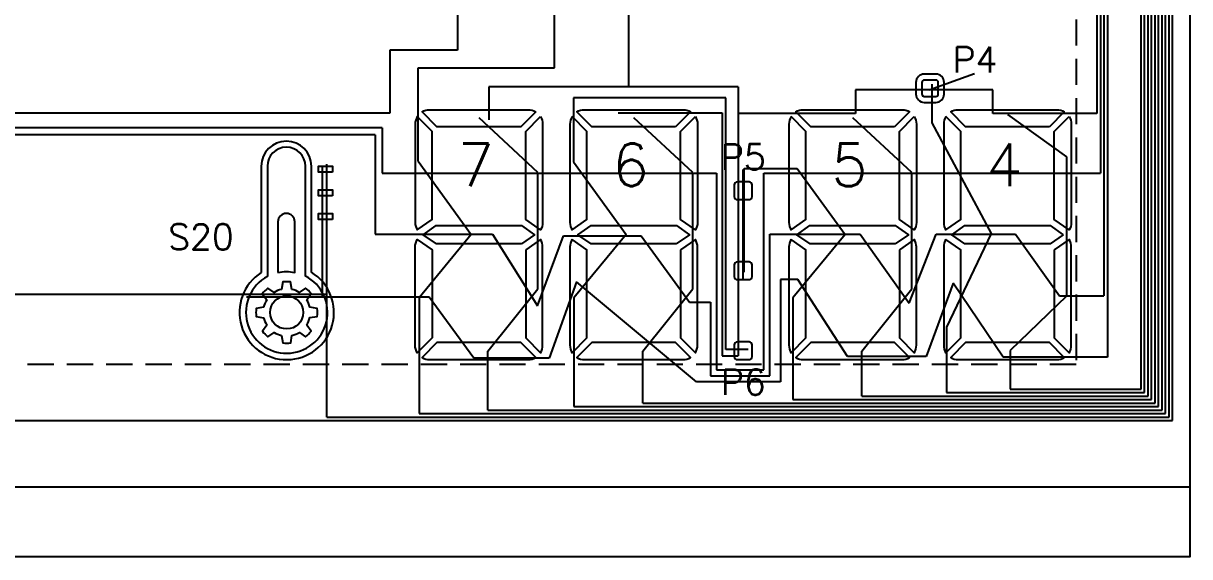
# Model space of a CAD drawing. Header units: millimetres. Extents: x 38 to 574, y 164 to 344.
# Drawn here: x 466.94 to 500.31, y 299.99 to 315.26 of the extents above; entities that cross this region are included whole.
import ezdxf

# ---------------------------------------------------------------- set-up
doc = ezdxf.new("R2010")
doc.units = ezdxf.units.MM
doc.header["$LTSCALE"] = 3
doc.linetypes.add('HIDDEN', pattern=[0.375, 0.25, -0.125])
doc.layers.get('0').update_dxf_attribs({"linetype": 'CONTINUOUS'})
for name, color, linetype in [('C', 1, 'CONTINUOUS'), ('DIM', 3, 'CONTINUOUS'), ('DWG', 7, 'CONTINUOUS'), ('S', 3, 'CONTINUOUS')]:
    doc.layers.add(name, color=color, linetype=linetype)
doc.styles.add('ROMANS', font='romans.shx')

msp = doc.modelspace()

# ---------------------------------------------------------------- linework, layer by layer
msp.add_line((423.809, 301.992), (500.309, 301.992))
msp.add_lwpolyline([(423.809, 299.992), (423.809, 344.492), (500.309, 344.492), (500.309, 299.992)], close=True)
at = {"layer": 'C', "color": 6}
for p, q in [((497.954, 338.143), (497.954, 305.704)), ((475.486, 311.165), (475.486, 307.415)), ((482.761, 307.859), (481.982, 305.67)), ((486.2, 304.998), (482.761, 307.859)), ((489.098, 307.928), (488.599, 307.928)), ((488.599, 307.928), (488.599, 304.998)), ((490.521, 305.725), (489.098, 307.928)), ((493.543, 307.816), (492.767, 305.725)), ((494.971, 305.704), (493.543, 307.816)), ((478.55, 307.415), (473.319, 307.415)), ((479.826, 305.67), (478.55, 307.415)), ((492.767, 305.725), (490.521, 305.725)), ((497.954, 305.704), (494.971, 305.704)), ((481.982, 305.67), (479.826, 305.67)), ((488.599, 304.998), (486.2, 304.998))]:
    msp.add_line(p, q, dxfattribs=at)
at = {"layer": 'C', "color": 4}
for p, q in [((497.854, 336.677), (497.854, 307.458)), ((477, 312.069), (463.633, 312.069)), ((477, 312.069), (477, 309.22)), ((477, 309.22), (480.363, 309.22)), ((480.363, 309.22), (481.649, 307.174)), ((481.649, 307.174), (482.391, 309.176)), ((482.391, 309.176), (484.616, 309.176)), ((484.616, 309.176), (485.995, 307.271)), ((488.298, 309.225), (490.885, 309.225)), ((488.298, 305.171), (488.298, 309.225)), ((490.885, 309.225), (492.286, 307.243)), ((492.286, 307.243), (493.056, 309.217)), ((493.056, 309.217), (495.322, 309.217)), ((495.322, 309.217), (496.58, 307.458)), ((496.58, 307.458), (497.854, 307.458)), ((485.995, 307.271), (486.6, 307.271)), ((486.6, 307.271), (486.6, 305.171)), ((486.6, 305.171), (488.298, 305.171))]:
    msp.add_line(p, q, dxfattribs=at)
at = {"layer": 'C'}
for p, q in [((497.754, 335.532), (497.754, 310.965)), ((477.2, 312.269), (454.74, 312.269)), ((477.2, 312.269), (477.2, 310.965)), ((477.2, 310.965), (486.766, 310.965)), ((486.766, 310.965), (486.766, 305.34)), ((488.129, 305.34), (488.129, 310.965)), ((488.129, 310.965), (497.754, 310.965)), ((486.766, 305.34), (488.129, 305.34))]:
    msp.add_line(p, q, dxfattribs=at)
at = {"layer": 'C', "color": 5}
for p, q in [((497.654, 334.29), (497.654, 312.672)), ((479.361, 317.332), (479.361, 314.49)), ((484.262, 313.435), (484.262, 317.332)), ((477.424, 314.49), (477.424, 312.683)), ((479.361, 314.49), (477.424, 314.49)), ((487.393, 313.435), (480.26, 313.435)), ((480.26, 313.435), (480.26, 312.489)), ((487.393, 313.435), (487.393, 305.735)), ((494.681, 313.356), (490.744, 313.356)), ((490.744, 313.356), (490.744, 312.677)), ((494.681, 312.672), (494.681, 313.356)), ((477.424, 312.683), (449.129, 312.683)), ((483.956, 312.697), (486.934, 312.697)), ((486.934, 312.697), (486.934, 305.735)), ((490.744, 312.677), (487.393, 312.677)), ((497.654, 312.672), (494.681, 312.672)), ((486.934, 305.735), (487.393, 305.735))]:
    msp.add_line(p, q, dxfattribs=at)
at = {"layer": 'DIM'}
for p, q in [((492.855, 313.349), (494.149, 313.816)), ((487.534, 307.921), (487.534, 311.069))]:
    msp.add_line(p, q, dxfattribs=at)
at = {"layer": 'DIM', "color": 4, "linetype": 'HIDDEN'}
msp.add_lwpolyline([(497.059, 305.492), (427.059, 305.492), (427.059, 338.992), (497.059, 338.992)], close=True, dxfattribs=at)
at = {"layer": 'DWG'}
for points in [[(493.284, 313.564, 0.414214), (493.048, 313.801), (492.714, 313.801, 0.414214), (492.478, 313.564), (492.478, 313.231, 0.414214), (492.714, 312.994), (493.048, 312.994, 0.414214), (493.284, 313.231)], [(492.648, 313.564), (492.648, 313.231, 0.414214), (492.714, 313.164), (493.048, 313.164, 0.414214), (493.114, 313.231), (493.114, 313.564, 0.414214), (493.048, 313.631), (492.714, 313.631, 0.414214)], [(481.597, 312.723), (481.172, 312.295), (478.772, 312.295), (478.347, 312.723, -0.136063), (478.558, 312.782), (481.386, 312.782, -0.136063)], [(485.601, 312.295), (483.202, 312.295), (482.776, 312.723, -0.136063), (482.988, 312.782), (485.815, 312.782, -0.136063), (486.027, 312.723)], [(491.866, 312.295), (489.466, 312.295), (489.041, 312.723, -0.136063), (489.252, 312.782), (492.08, 312.782, -0.136063), (492.291, 312.723)], [(496.296, 312.295), (493.896, 312.295), (493.471, 312.723, -0.136063), (493.682, 312.782), (496.51, 312.782, -0.136063), (496.721, 312.723)], [(478.148, 312.371), (478.148, 309.558, 0.139094), (478.209, 309.342), (478.634, 309.641), (478.634, 312.159), (478.209, 312.587, 0.139094)], [(481.735, 312.587, -0.139094), (481.796, 312.371), (481.796, 309.558, -0.139094), (481.735, 309.342), (481.31, 309.641), (481.31, 312.159)], [(482.639, 312.587, 0.139094), (482.577, 312.371), (482.577, 309.558, 0.139094), (482.639, 309.342), (483.064, 309.641), (483.064, 312.159)], [(486.165, 312.587, -0.139094), (486.226, 312.371), (486.226, 309.558, -0.139094), (486.165, 309.342), (485.739, 309.641), (485.739, 312.159)], [(488.903, 312.587, 0.139094), (488.842, 312.371), (488.842, 309.558, 0.139094), (488.903, 309.342), (489.328, 309.641), (489.328, 312.159)], [(492.429, 312.587, -0.139094), (492.49, 312.371), (492.49, 309.558, -0.139094), (492.429, 309.342), (492.004, 309.641), (492.004, 312.159)], [(493.333, 312.587, 0.139094), (493.272, 312.371), (493.272, 309.558, 0.139094), (493.333, 309.342), (493.758, 309.641), (493.758, 312.159)], [(496.859, 312.587, -0.139094), (496.92, 312.371), (496.92, 309.558, -0.139094), (496.859, 309.342), (496.434, 309.641), (496.434, 312.159)], [(473.746, 308.122, 3.486322), (475.179, 308.134), (475.179, 311.165, 1), (473.746, 311.165)], [(473.918, 308.011, 4.039611), (475.008, 308.021), (475.008, 311.165, 1), (473.918, 311.165)], [(487.279, 310.633), (487.279, 310.299, 0.414214), (487.367, 310.211), (487.701, 310.211, 0.414214), (487.788, 310.299), (487.788, 310.633, 0.414214), (487.701, 310.721), (487.367, 310.721, 0.414214)], [(474.223, 308.124, -0.103239), (474.701, 308.128), (474.701, 309.577, 1), (474.223, 309.577)], [(478.634, 306.254), (478.209, 305.826, -0.139094), (478.148, 306.041), (478.148, 308.855, -0.139094), (478.209, 309.07), (478.634, 308.771)], [(481.31, 308.771), (481.31, 306.254), (481.735, 305.826, 0.139094), (481.796, 306.041), (481.796, 308.855, 0.139094), (481.735, 309.07)], [(482.639, 309.07, 0.139094), (482.577, 308.855), (482.577, 306.041, 0.139094), (482.639, 305.826), (483.064, 306.254), (483.064, 308.771)], [(485.739, 308.771), (485.739, 306.254), (486.165, 305.826, 0.139094), (486.226, 306.041), (486.226, 308.855, 0.139094), (486.165, 309.07)], [(488.903, 309.07, 0.139094), (488.842, 308.855), (488.842, 306.041, 0.139094), (488.903, 305.826), (489.328, 306.254), (489.328, 308.771)], [(492.004, 308.771), (492.004, 306.254), (492.429, 305.826, 0.139094), (492.49, 306.041), (492.49, 308.855, 0.139094), (492.429, 309.07)], [(493.333, 309.07, 0.139094), (493.272, 308.855), (493.272, 306.041, 0.139094), (493.333, 305.826), (493.758, 306.254), (493.758, 308.771)], [(496.434, 308.771), (496.434, 306.254), (496.859, 305.826, 0.139094), (496.92, 306.041), (496.92, 308.855, 0.139094), (496.859, 309.07)], [(487.788, 308.009), (487.788, 308.343, 0.414214), (487.701, 308.43), (487.367, 308.43, 0.414214), (487.279, 308.343), (487.279, 308.009, 0.414214), (487.367, 307.921), (487.701, 307.921, 0.414214)], [(473.812, 307.131), (473.6, 307.094, 0.064732), (473.6, 306.867), (473.813, 306.831, 0.084971), (473.9, 306.62), (473.776, 306.444, 0.064732), (473.937, 306.284), (474.113, 306.409, 0.084971), (474.324, 306.322), (474.36, 306.109, 0.064732), (474.587, 306.11), (474.623, 306.322, 0.084971), (474.834, 306.41), (475.01, 306.286, 0.064732), (475.17, 306.447), (475.046, 306.622, 0.084971), (475.133, 306.833), (475.345, 306.87, 0.064732), (475.345, 307.097), (475.132, 307.133, 0.084971), (475.044, 307.344), (475.169, 307.52, 0.064732), (475.008, 307.68), (474.832, 307.555, 0.084971), (474.621, 307.642), (474.584, 307.855, 0.064732), (474.357, 307.854), (474.321, 307.642, 0.084971), (474.111, 307.554), (473.934, 307.678, 0.064732), (473.774, 307.518), (473.899, 307.342, 0.084971)], [(481.597, 305.689), (481.172, 306.117), (478.772, 306.117), (478.347, 305.689, 0.136063), (478.558, 305.631), (481.386, 305.631, 0.136063)], [(485.601, 306.117), (483.202, 306.117), (482.776, 305.689, 0.136063), (482.988, 305.631), (485.815, 305.631, 0.136063), (486.027, 305.689)], [(487.279, 306.052), (487.279, 305.718, 0.414214), (487.367, 305.631), (487.701, 305.631, 0.414214), (487.788, 305.718), (487.788, 306.052, 0.414214), (487.701, 306.14), (487.367, 306.14, 0.414214)], [(491.866, 306.117), (489.466, 306.117), (489.041, 305.689, 0.136063), (489.252, 305.631), (492.08, 305.631, 0.136063), (492.291, 305.689)], [(496.296, 306.117), (493.896, 306.117), (493.471, 305.689, 0.136063), (493.682, 305.631), (496.51, 305.631, 0.136063), (496.721, 305.689)]]:
    msp.add_lwpolyline(points, format="xyb", close=True, dxfattribs=at)
for points in [[(475.78, 310.994), (475.381, 310.994), (475.381, 311.165), (475.78, 311.165)], [(475.78, 310.317), (475.381, 310.317), (475.381, 310.488), (475.78, 310.488)], [(475.78, 309.64), (475.381, 309.64), (475.381, 309.811), (475.78, 309.811)], [(481.189, 308.941), (478.754, 308.941), (478.378, 309.206), (478.751, 309.468), (481.193, 309.468), (481.566, 309.206)], [(485.619, 308.941), (483.184, 308.941), (482.807, 309.206), (483.18, 309.468), (485.623, 309.468), (485.996, 309.206)], [(491.884, 308.941), (489.448, 308.941), (489.072, 309.206), (489.445, 309.468), (491.887, 309.468), (492.26, 309.206)], [(496.69, 309.206), (496.314, 308.941), (493.878, 308.941), (493.502, 309.206), (493.875, 309.468), (496.317, 309.468)]]:
    msp.add_lwpolyline(points, close=True, dxfattribs=at)
msp.add_circle((474.472, 306.982), 0.474, dxfattribs=at)
at = {"layer": 'S'}
for p, q in [((499.821, 303.889), (499.821, 340.137)), ((499.421, 304.289), (499.421, 339.749)), ((499.521, 304.189), (499.521, 339.846)), ((499.621, 304.089), (499.621, 339.943)), ((499.721, 303.989), (499.721, 340.04)), ((499.121, 304.589), (499.121, 339.458)), ((499.221, 304.489), (499.221, 339.555)), ((499.321, 304.389), (499.321, 339.652)), ((498.921, 304.789), (498.921, 339.264)), ((499.021, 304.689), (499.021, 339.361)), ((482.13, 313.983), (482.13, 318.334)), ((478.233, 313.983), (482.13, 313.983)), ((478.233, 311.311), (478.233, 313.983)), ((492.931, 313.514), (492.931, 312.406)), ((487.041, 313.126), (482.678, 313.126)), ((482.678, 313.126), (482.678, 311.291)), ((487.041, 305.922), (487.041, 313.126)), ((481.662, 310.987), (479.979, 312.553)), ((486.092, 310.987), (484.409, 312.553)), ((492.357, 310.987), (490.673, 312.553)), ((492.931, 312.406), (494.631, 309.241)), ((495.096, 312.645), (496.785, 311.432)), ((496.785, 311.432), (496.785, 307.448)), ((475.625, 303.989), (475.625, 311.225)), ((478.233, 311.311), (479.754, 309.215)), ((482.678, 311.291), (484.184, 309.215)), ((487.565, 308.132), (487.565, 311.103)), ((487.565, 311.103), (489.079, 311.103)), ((489.079, 311.103), (490.448, 309.215)), ((481.662, 307.656), (481.662, 310.987)), ((486.092, 307.656), (486.092, 310.987)), ((492.357, 307.656), (492.357, 310.987)), ((479.754, 309.215), (478.26, 307.395)), ((484.184, 309.215), (482.689, 307.395)), ((490.448, 309.215), (488.954, 307.395)), ((494.631, 309.241), (493.353, 306.564)), ((446.63, 307.505), (475.625, 307.505)), ((478.26, 307.395), (478.26, 304.089)), ((480.23, 305.875), (481.662, 307.656)), ((482.689, 307.395), (482.689, 304.289)), ((484.66, 305.875), (486.092, 307.656)), ((488.954, 307.395), (488.954, 304.489)), ((490.924, 305.875), (492.357, 307.656)), ((496.785, 307.448), (495.172, 305.889)), ((493.353, 306.564), (493.353, 304.689)), ((480.23, 304.189), (480.23, 305.875)), ((484.66, 304.389), (484.66, 305.875)), ((487.68, 305.922), (487.041, 305.922)), ((490.924, 304.589), (490.924, 305.875)), ((495.172, 305.889), (495.172, 304.789)), ((495.172, 304.789), (498.921, 304.789)), ((484.66, 304.389), (499.321, 304.389)), ((488.954, 304.489), (499.221, 304.489)), ((490.924, 304.589), (499.121, 304.589)), ((493.353, 304.689), (499.021, 304.689)), ((478.26, 304.089), (499.621, 304.089)), ((480.23, 304.189), (499.521, 304.189)), ((482.689, 304.289), (499.421, 304.289)), ((429.298, 303.889), (499.821, 303.889)), ((475.625, 303.989), (499.721, 303.989))]:
    msp.add_line(p, q, dxfattribs=at)

# ---------------------------------------------------------------- texts
at = {"layer": 'DIM', "style": 'ROMANS'}
for s, height, p in [('P4', 0.7315, (493.521, 313.851)), ('7', 1.219, (479.36, 310.599)), ('6', 1.219, (483.789, 310.599)), ('P5', 0.7315, (486.897, 311.062)), ('5', 1.219, (490.054, 310.599)), ('4', 1.219, (494.484, 310.599)), ('S20', 0.7315, (471.078, 308.78)), ('P6', 0.7315, (486.897, 304.621))]:
    msp.add_text(s, height=height, dxfattribs=at).set_placement(p)

doc.saveas('drawing.dxf')
